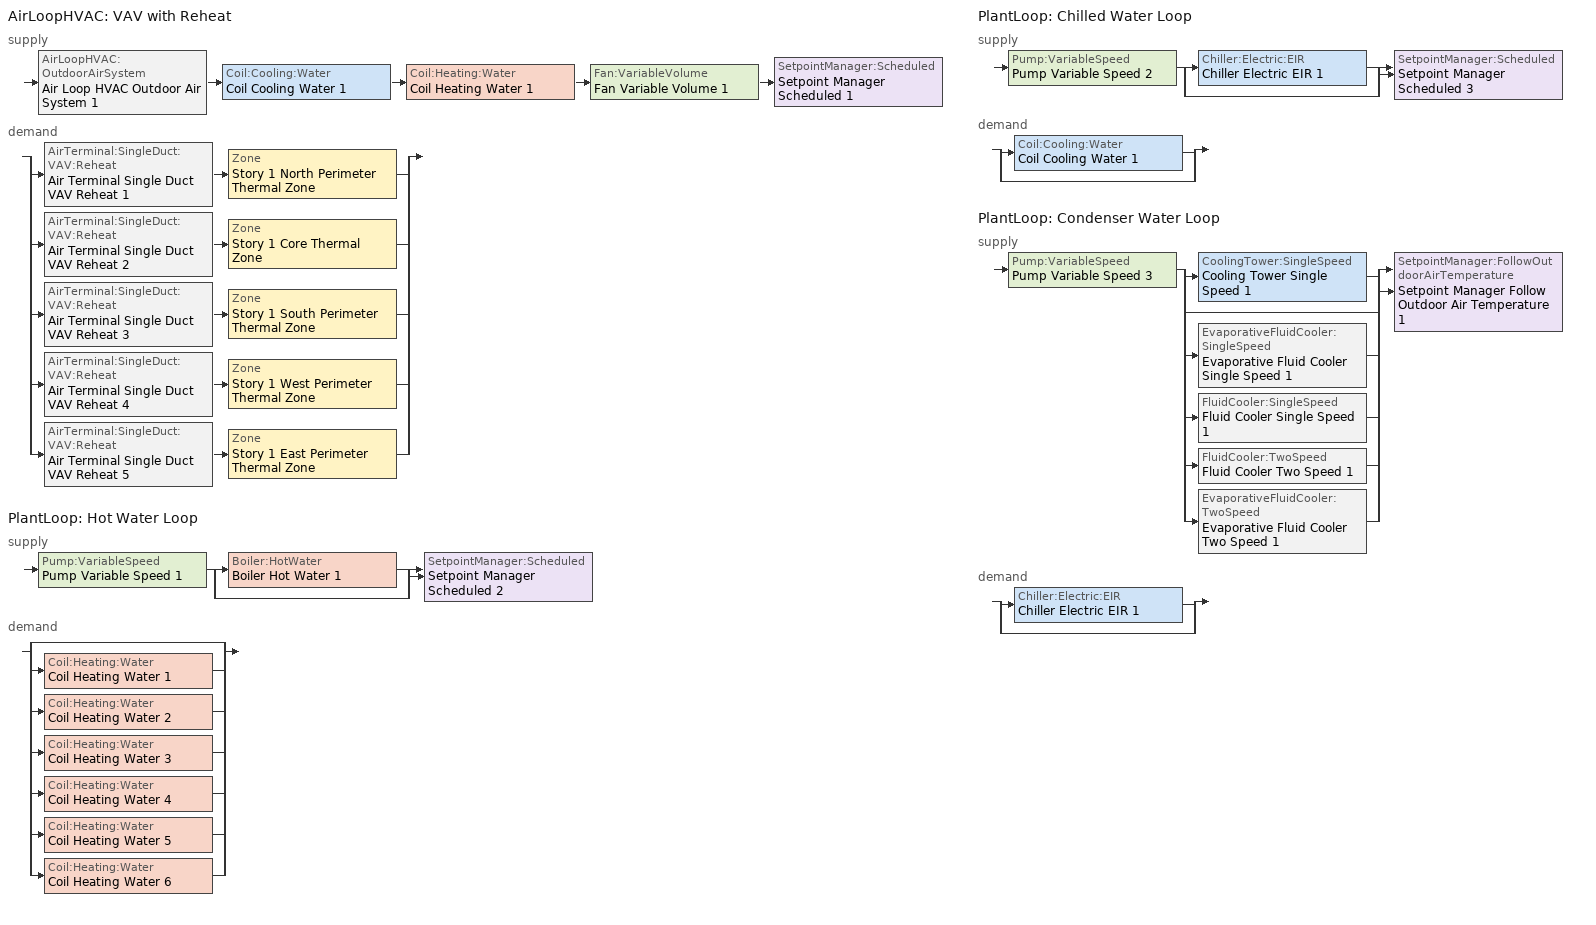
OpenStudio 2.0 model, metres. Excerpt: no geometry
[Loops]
AirLoopHVAC 'VAV with Reheat'
 supply: AirLoopHVAC:OutdoorAirSystem 'Air Loop HVAC Outdoor Air System 1' > Coil:Cooling:Water 'Coil Cooling Water 1' > Coil:Heating:Water 'Coil Heating Water 1' > Fan:VariableVolume 'Fan Variable Volume 1' > SetpointManager:Scheduled 'Setpoint Manager Scheduled 1'
 demand: split
  | AirTerminal:SingleDuct:VAV:Reheat 'Air Terminal Single Duct VAV Reheat 1' > Zone 'Story 1 North Perimeter Thermal Zone'
  | AirTerminal:SingleDuct:VAV:Reheat 'Air Terminal Single Duct VAV Reheat 2' > Zone 'Story 1 Core Thermal Zone'
  | AirTerminal:SingleDuct:VAV:Reheat 'Air Terminal Single Duct VAV Reheat 3' > Zone 'Story 1 South Perimeter Thermal Zone'
  | AirTerminal:SingleDuct:VAV:Reheat 'Air Terminal Single Duct VAV Reheat 4' > Zone 'Story 1 West Perimeter Thermal Zone'
  | AirTerminal:SingleDuct:VAV:Reheat 'Air Terminal Single Duct VAV Reheat 5' > Zone 'Story 1 East Perimeter Thermal Zone'
PlantLoop 'Hot Water Loop'
 supply: Pump:VariableSpeed 'Pump Variable Speed 1' > split
  | Boiler:HotWater 'Boiler Hot Water 1'
  | bypass
  join > SetpointManager:Scheduled 'Setpoint Manager Scheduled 2'
 demand: split
  | bypass
  | Coil:Heating:Water 'Coil Heating Water 1'
  | Coil:Heating:Water 'Coil Heating Water 2'
  | Coil:Heating:Water 'Coil Heating Water 3'
  | Coil:Heating:Water 'Coil Heating Water 4'
  | Coil:Heating:Water 'Coil Heating Water 5'
  | Coil:Heating:Water 'Coil Heating Water 6'
PlantLoop 'Chilled Water Loop'
 supply: Pump:VariableSpeed 'Pump Variable Speed 2' > split
  | Chiller:Electric:EIR 'Chiller Electric EIR 1'
  | bypass
  join > SetpointManager:Scheduled 'Setpoint Manager Scheduled 3'
 demand: split
  | Coil:Cooling:Water 'Coil Cooling Water 1'
  | bypass
PlantLoop 'Condenser Water Loop'
 supply: Pump:VariableSpeed 'Pump Variable Speed 3' > split
  | CoolingTower:SingleSpeed 'Cooling Tower Single Speed 1'
  | bypass
  | EvaporativeFluidCooler:SingleSpeed 'Evaporative Fluid Cooler Single Speed 1'
  | FluidCooler:SingleSpeed 'Fluid Cooler Single Speed 1'
  | FluidCooler:TwoSpeed 'Fluid Cooler Two Speed 1'
  | EvaporativeFluidCooler:TwoSpeed 'Evaporative Fluid Cooler Two Speed 1'
  join > SetpointManager:FollowOutdoorAirTemperature 'Setpoint Manager Follow Outdoor Air Temperature 1'
 demand: split
  | Chiller:Electric:EIR 'Chiller Electric EIR 1'
  | bypass
[Sizing:Zone] Zone Cooling Design Supply Air Temperature Input Method=SupplyAirTemperature; Zone Cooling Design Supply Air Temperature {C}=14; Zone Cooling Design Supply Air Temperature Difference {deltaC}=11.11; Zone Heating Design Supply Air Temperature Input Method=SupplyAirTemperature; Zone Heating Design Supply Air Temperature {C}=40; Zone Heating Design Supply Air Temperature Difference {deltaC}=11.11; Zone Cooling Design Supply Air Humidity Ratio {kg-H2O/kg-air}=0.0085; Zone Heating Design Supply Air Humidity Ratio {kg-H2O/kg-air}=0.008; Cooling Design Air Flow Method=DesignDay; Heating Design Air Flow Method=DesignDay; Account for Dedicated Outdoor Air System=No; Dedicated Outdoor Air System Control Strategy=NeutralSupplyAir; Dedicated Outdoor Air Low Setpoint Temperature for Design {C}=autosize; Dedicated Outdoor Air High Setpoint Temperature for Design {C}=autosize
Story 1 South Perimeter Thermal Zone; Story 1 Core Thermal Zone; Story 1 West Perimeter Thermal Zone; Story 1 North Perimeter Thermal Zone; Story 1 East Perimeter Thermal Zone
[Zone equipment]
Story 1 South Perimeter Thermal Zone: Air Terminal Single Duct VAV Reheat 3
Story 1 Core Thermal Zone: Air Terminal Single Duct VAV Reheat 2
Story 1 West Perimeter Thermal Zone: Air Terminal Single Duct VAV Reheat 4
Story 1 North Perimeter Thermal Zone: Air Terminal Single Duct VAV Reheat 1
Story 1 East Perimeter Thermal Zone: Air Terminal Single Duct VAV Reheat 5
[AirLoopHVAC]
VAV with Reheat: Availability Schedule=Always On Discrete; Design Supply Air Flow Rate {m3/s}=AutoSize
[Sizing:System]
VAV with Reheat: Type of Load to Size On=Sensible; Design Outdoor Air Flow Rate {m3/s}=Autosize; Minimum System Air Flow Ratio=0.3; Preheat Design Temperature {C}=7; Preheat Design Humidity Ratio {kg-H2O/kg-Air}=0.008; Precool Design Temperature {C}=12.8; Precool Design Humidity Ratio {kg-H2O/kg-Air}=0.008; Central Cooling Design Supply Air Temperature {C}=12.8; Central Heating Design Supply Air Temperature {C}=12.8; Sizing Option=NonCoincident; 100% Outdoor Air in Cooling=Yes; 100% Outdoor Air in Heating=Yes; Central Cooling Design Supply Air Humidity Ratio {kg-H2O/kg-Air}=0.0085; Central Heating Design Supply Air Humidity Ratio {kg-H2O/kg-Air}=0.008; Cooling Design Air Flow Method=DesignDay; Cooling Design Air Flow Rate {m3/s}=0; Heating Design Air Flow Method=DesignDay; Heating Design Air Flow Rate {m3/s}=0; System Outdoor Air Method=ZoneSum; Zone Maximum Outdoor Air Fraction=1; Cooling Supply Air Flow Rate Per Floor Area {m3/s-m2}=0.00996765; Cooling Fraction of Autosized Cooling Supply Air Flow Rate=1; Cooling Supply Air Flow Rate Per Unit Cooling Capacity {m3/s-W}=3.94755e-05; Heating Supply Air Flow Rate Per Floor Area {m3/s-m2}=0.00996765; Heating Fraction of Autosized Heating Supply Air Flow Rate=1; Heating Fraction of Autosized Cooling Supply Air Flow Rate=1; Heating Supply Air Flow Rate Per Unit Heating Capacity {m3/s-W}=3.15882e-05; Cooling Design Capacity Method=CoolingDesignCapacity; Cooling Design Capacity {W}=autosize; Cooling Design Capacity Per Floor Area {W/m2}=234.7; Fraction of Autosized Cooling Design Capacity=1; Heating Design Capacity Method=HeatingDesignCapacity; Heating Design Capacity {W}=autosize; Heating Design Capacity Per Floor Area {W/m2}=157; Fraction of Autosized Heating Design Capacity=1; Central Cooling Capacity Control Method=OnOff
[Fan:VariableVolume]
Fan Variable Volume 1: Availability Schedule=Always On Discrete; Fan Efficiency=0.6045; Pressure Rise {Pa}=500; Maximum Flow Rate {m3/s}=Autosize; Fan Power Minimum Flow Rate Input Method=FixedFlowRate; Fan Power Minimum Flow Fraction=0; Fan Power Minimum Air Flow Rate {m3/s}=0; Motor Efficiency=0.93; Motor In Airstream Fraction=1; Fan Power Coefficient 1=0.0407599; Fan Power Coefficient 2=0.088045; Fan Power Coefficient 3=-0.0729261; Fan Power Coefficient 4=0.94374; Fan Power Coefficient 5=0
[Coil:Heating:Water] Availability Schedule=Always On Discrete
Coil Heating Water 1; Coil Heating Water 2; Coil Heating Water 3; Coil Heating Water 4; Coil Heating Water 5; Coil Heating Water 6
[Coil:Cooling:Water]
Coil Cooling Water 1: Availability Schedule=Always On Discrete
[SetpointManager:Scheduled] Control Variable=Temperature
Name | Schedule
Setpoint Manager Scheduled 1 | Deck_Temperature
Setpoint Manager Scheduled 2 | Hot_Water_Temperature
Setpoint Manager Scheduled 3 | Chilled_Water_Temperature
[Controller:OutdoorAir]
Controller Outdoor Air 1: Minimum Outdoor Air Flow Rate {m3/s}=0; Maximum Outdoor Air Flow Rate {m3/s}=Autosize; Economizer Control Type=NoEconomizer; Economizer Control Action Type=ModulateFlow; Economizer Maximum Limit Dry-Bulb Temperature {C}=28; Economizer Maximum Limit Enthalpy {J/kg}=64000; Economizer Minimum Limit Dry-Bulb Temperature {C}=-100; Lockout Type=NoLockout; Minimum Limit Type=FixedMinimum; Controller Mechanical Ventilation=Controller Mechanical Ventilation 1; High Humidity Control=No; Heat Recovery Bypass Control Type=BypassWhenWithinEconomizerLimits
[Controller:MechanicalVentilation]
Controller Mechanical Ventilation 1: Availability Schedule=Always On Discrete; System Outdoor Air Method=ZoneSum
[AirLoopHVAC:OutdoorAirSystem]
Air Loop HVAC Outdoor Air System 1: Controller=Controller Outdoor Air 1
[PlantLoop] Plant Loop Volume {m3}=Autocalculate; Load Distribution Scheme=Optimal
Name | Fluid Type
Hot Water Loop | Water
Chilled Water Loop; Condenser Water Loop
[Sizing:Plant] Sizing Option=NonCoincident; Zone Timesteps in Averaging Window=1; Coincident Sizing Factor Mode=None
Name | Loop Type | Design Loop Exit Temperature {C} | Loop Design Temperature Difference {deltaC}
Hot Water Loop | Heating | 82 | 11
Chilled Water Loop | Cooling | 7.22 | 6.67
Condenser Water Loop | Condenser | 29.4 | 5.6
[Pump:VariableSpeed] Pump Control Type=Intermittent
Pump Variable Speed 1; Pump Variable Speed 2; Pump Variable Speed 3
[Boiler:HotWater]
Boiler Hot Water 1: Efficiency Curve Temperature Evaluation Variable=LeavingBoiler; Normalized Boiler Efficiency Curve=Boiler Efficiency; Water Outlet Upper Temperature Limit {C}=99; Boiler Flow Mode=ConstantFlow; Parasitic Electric Load {W}=0; Sizing Factor=1
[Controller:WaterCoil] Minimum Actuated Flow {m3/s}=0
Name | Water Coil | Action
Controller Water Coil 1 | Coil Heating Water 1 | Normal
Controller Water Coil 2 | Coil Cooling Water 1 | Reverse
[Chiller:Electric:EIR]
Chiller Electric EIR 1: Reference Capacity {W}=Autosize; Reference COP {W/W}=5.5; Cooling Capacity Function of Temperature Curve=Curve Biquadratic 1; Electric Input to Cooling Output Ratio Function of Temperature Curve=Curve Biquadratic 2; Electric Input to Cooling Output Ratio Function of Part Load Ratio Curve=Curve Quadratic 1; Design Heat Recovery Water Flow Rate {m3/s}=0; Sizing Factor=1; Basin Heater Capacity {W/K}=0; Basin Heater Setpoint Temperature {C}=10
[AirTerminal:SingleDuct:VAV:Reheat] Availability Schedule=Always On Discrete; Maximum Air Flow Rate {m3/s}=AutoSize; Zone Minimum Air Flow Input Method=Constant; Constant Minimum Air Flow Fraction=0.3; Fixed Minimum Air Flow Rate {m3/s}=0; Maximum Hot Water or Steam Flow Rate {m3/s}=AutoSize; Minimum Hot Water or Steam Flow Rate {m3/s}=0; Convergence Tolerance=0.001; Damper Heating Action=Normal; Maximum Flow per Zone Floor Area During Reheat {m3/s-m2}=AutoSize; Maximum Flow Fraction During Reheat=AutoSize; Maximum Reheat Air Temperature {C}=35; Control For Outdoor Air=No
Name | Reheat Coil
Air Terminal Single Duct VAV Reheat 1 | Coil Heating Water 2
Air Terminal Single Duct VAV Reheat 2 | Coil Heating Water 3
Air Terminal Single Duct VAV Reheat 3 | Coil Heating Water 4
Air Terminal Single Duct VAV Reheat 4 | Coil Heating Water 5
Air Terminal Single Duct VAV Reheat 5 | Coil Heating Water 6
[CoolingTower:SingleSpeed]
Cooling Tower Single Speed 1: Design Water Flow Rate {m3/s}=autosize; Design Air Flow Rate {m3/s}=autosize; Fan Power at Design Air Flow Rate {W}=autosize; U-Factor Times Area Value at Design Air Flow Rate {W/K}=autosize; Air Flow Rate in Free Convection Regime {m3/s}=autosize; U-Factor Times Area Value at Free Convection Air Flow Rate {W/K}=autosize; Performance Input Method=UFactorTimesAreaAndDesignWaterFlowRate; Free Convection Capacity {W}=0; Basin Heater Capacity {W/K}=0; Evaporation Loss Mode=LossFactor; Evaporation Loss Factor {percent/K}=0.2; Drift Loss Percent {percent}=0.008; Blowdown Calculation Mode=ConcentrationRatio; Blowdown Concentration Ratio=3; Capacity Control=FanCycling; Number of Cells=1; Cell Control=MinimalCell; Cell Minimum  Water Flow Rate Fraction=0.33; Cell Maximum Water Flow Rate Fraction=2.5; Sizing Factor=1
[SetpointManager:FollowOutdoorAirTemperature]
Setpoint Manager Follow Outdoor Air Temperature 1: Control Variable=Temperature; Reference Temperature Type=OutdoorAirWetBulb; Offset Temperature Difference {deltaC}=1.5; Maximum Setpoint Temperature {C}=80; Minimum Setpoint Temperature {C}=6
[EvaporativeFluidCooler:SingleSpeed]
Evaporative Fluid Cooler Single Speed 1: Design Air Flow Rate {m3/s}=autosize; Fan Power at Design Air Flow Rate {W}=autosize; Design Spray Water Flow Rate {m3/s}=0.03; Performance Input Method=UFactorTimesAreaAndDesignWaterFlowRate; U-factor Times Area Value at Design Air Flow Rate {W/K}=autosize; Design Water Flow Rate {m3/s}=autosize; Capacity Control=FanCycling; Sizing Factor=1; Evaporation Loss Mode=SaturatedExit; Drift Loss Percent {percent}=0.008; Blowdown Calculation Mode=ConcentrationRatio; Blowdown Concentration Ratio=3
[FluidCooler:SingleSpeed]
Fluid Cooler Single Speed 1: Performance Input Method=NominalCapacity; Design Air Flow Rate U-factor Times Area Value {W/K}=autosize; Nominal Capacity {W}=58601; Design Entering Water Temperature {C}=51.67; Design Entering Air Temperature {C}=35; Design Entering Air Wetbulb Temperature {C}=25.6; Design Water Flow Rate {m3/s}=0.001388; Design Air Flow Rate {m3/s}=9.911; Design Air Flow Rate Fan Power {W}=autosize
[FluidCooler:TwoSpeed]
Fluid Cooler Two Speed 1: Performance Input Method=NominalCapacity; High Fan Speed U-factor Times Area Value {W/K}=autosize; Low Fan Speed U-factor Times Area Value {W/K}=autosize; Low Fan Speed U-Factor Times Area Sizing Factor=0.6; High Speed Nominal Capacity {W}=58601; Low Speed Nominal Capacity {W}=28601; Low Speed Nominal Capacity Sizing Factor=0.5; Design Entering Water Temperature {C}=51.67; Design Entering Air Temperature {C}=35; Design Entering Air Wet-bulb Temperature {C}=25.6; Design Water Flow Rate {m3/s}=0.001388; High Fan Speed Air Flow Rate {m3/s}=9.911; High Fan Speed Fan Power {W}=autosize; Low Fan Speed Air Flow Rate {m3/s}=4.955; Low Fan Speed Air Flow Rate Sizing Factor=0.5; Low Fan Speed Fan Power {W}=autosize; Low Fan Speed Fan Power Sizing Factor=0.16
[EvaporativeFluidCooler:TwoSpeed]
Evaporative Fluid Cooler Two Speed 1: High Fan Speed Air Flow Rate {m3/s}=autosize; High Fan Speed Fan Power {W}=autosize; Low Fan Speed Air Flow Rate {m3/s}=autosize; Low Fan Speed Air Flow Rate Sizing Factor=0.5; Low Fan Speed Fan Power {W}=autosize; Low Fan Speed Fan Power Sizing Factor=0.5; Design Spray Water Flow Rate {m3/s}=0.002208; Performance Input Method=UFactorTimesAreaAndDesignWaterFlowRate; Heat Rejection Capacity and Nominal Capacity Sizing Ratio=1.25; Low Speed Standard Design Capacity {W}=autosize; Low Speed Standard Capacity Sizing Factor=0.5; High Fan Speed U-factor Times Area Value {W/K}=autosize; Low Fan Speed U-factor Times Area Value {W/K}=autosize; Low Fan Speed U-Factor Times Area Sizing Factor=0.6; Design Water Flow Rate {m3/s}=autosize; Low Speed User Specified Design Capacity {W}=autosize; Low Speed User Specified Design Capacity Sizing Factor=0.5; High Speed Sizing Factor=1; Evaporation Loss Mode=SaturatedExit; Drift Loss Percent {percent}=0.008; Blowdown Calculation Mode=ConcentrationRatio; Blowdown Concentration Ratio=3
[Schedule:Constant]
Always On Discrete: Value=1
[Schedule:Ruleset]
Name | Default Day Schedule | Summer Design Day Schedule | Winter Design Day Schedule
Deck_Temperature | Deck_Temperature_Default | Deck_Temperature_Summer_Design_Day | Deck_Temperature_Winter_Design_Day
Hot_Water_Temperature | Hot_Water_Temperature_Default | Hot_Water_Temperature_Summer_Design_Day | Hot_Water_Temperature_Winter_Design_Day
Chilled_Water_Temperature | Chilled_Water_Temperature_Default | Chilled_Water_Temperature_Summer_Design_Day | Chilled_Water_Temperature_Winter_Design_Day
[Schedule:Day]
Deck_Temperature_Default; Deck_Temperature_Summer_Design_Day; Deck_Temperature_Winter_Design_Day: 24, 0, 12.8
Hot_Water_Temperature_Default; Hot_Water_Temperature_Summer_Design_Day; Hot_Water_Temperature_Winter_Design_Day: 24, 0, 67
Chilled_Water_Temperature_Default; Chilled_Water_Temperature_Summer_Design_Day; Chilled_Water_Temperature_Winter_Design_Day: 24, 0, 6.7
[Curve:Biquadratic]
Name | Coefficient1 Constant | Coefficient2 x | Coefficient3 x**2 | Coefficient4 y | Coefficient5 y**2 | Coefficient6 x*y | Minimum Value of x | Maximum Value of x | Minimum Value of y | Maximum Value of y | Input Unit Type for X | Input Unit Type for Y | Output Unit Type
Boiler Efficiency | 1 | 0 | 0 | 0 | 0 | 0 | 0 | 1 | 0 | 1 | Dimensionless | Dimensionless | Dimensionless
Curve Biquadratic 1 | 0.258 | 0.0389 | -0.000217 | 0.0469 | -0.000943 | -0.000343 | 5 | 10 | 24 | 35
Curve Biquadratic 2 | 0.934 | -0.0582 | 0.0045 | 0.00243 | 0.000486 | -0.00122 | 5 | 10 | 24 | 35
[Curve:Quadratic]
Curve Quadratic 1: Coefficient1 Constant=0.222903; Coefficient2 x=0.313387; Coefficient3 x**2=0.46371; Minimum Value of x=0; Maximum Value of x=1
